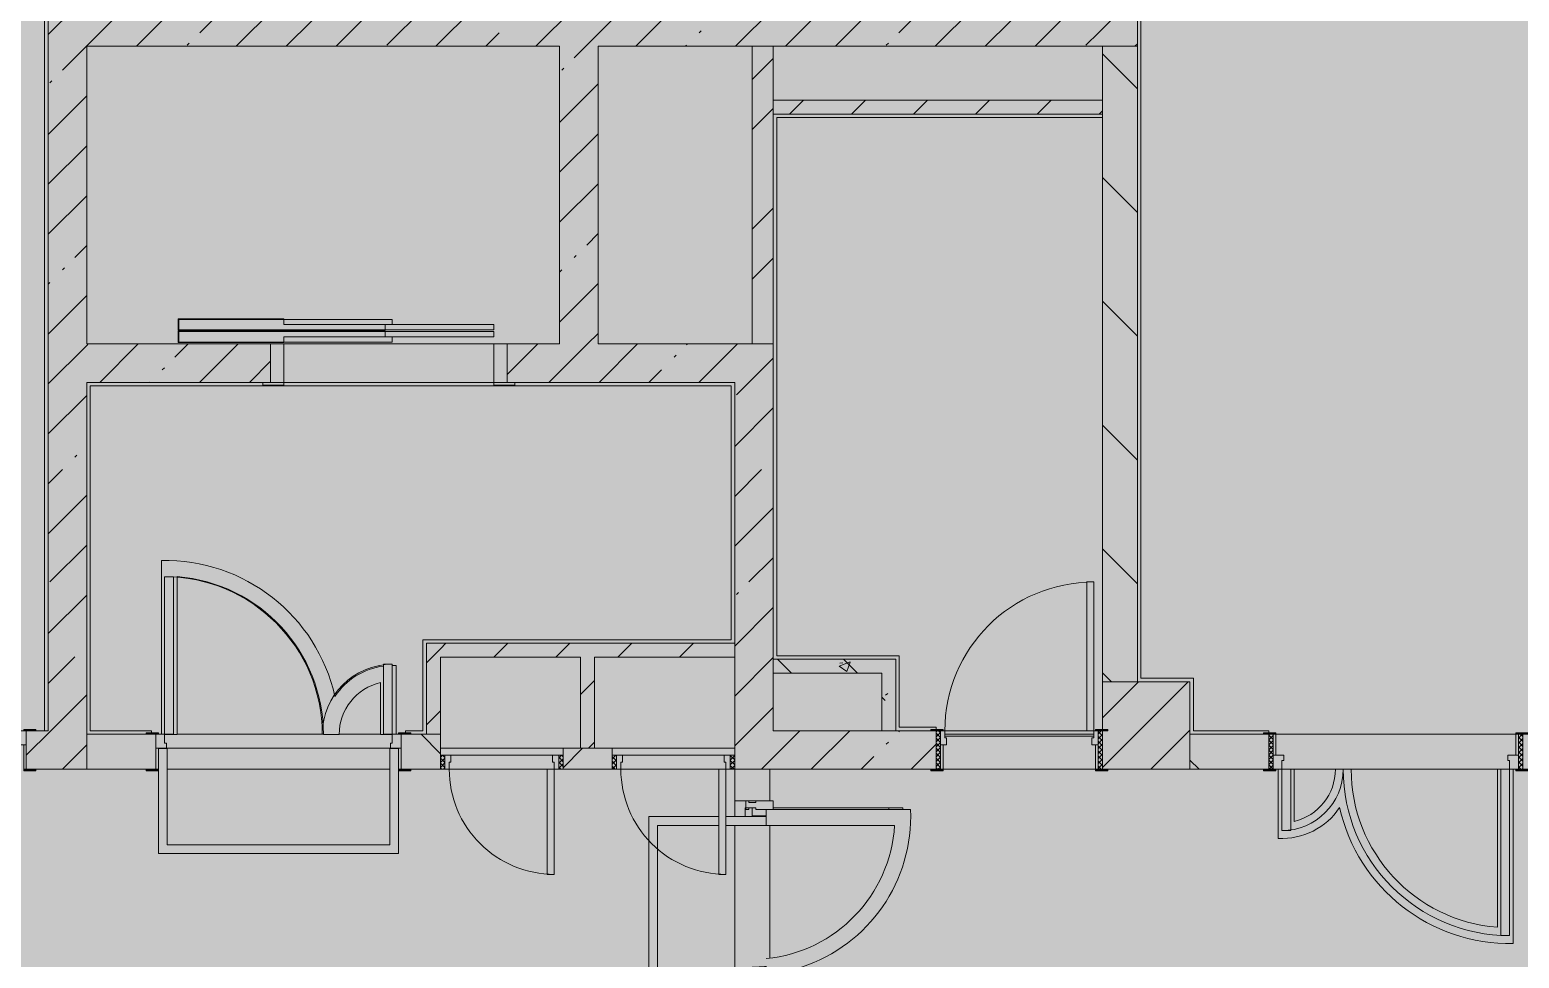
# Model space of a CAD drawing. Header units: millimetres. Extents: x 81682 to 274809, y -8553 to 29000.
# Drawn here: x 242274 to 250779, y 12321 to 17624 of the extents above; entities that cross this region are included whole.
import ezdxf

# ---------------------------------------------------------------- set-up
doc = ezdxf.new("R2010")
doc.units = ezdxf.units.MM
doc.layers.add('A-DETL-GENF-2', color=7, linetype='Continuous', lineweight=9, true_color=0xc0c0c0, transparency=0.4)
for name, color, linetype, lineweight, true_color in [('A-DETL-GENF-4', 7, 'Continuous', 5, 0xe2e2e2), ('A-DETL-GENF-5', 7, 'Continuous', 5, 0xb7b7b7), ('A-DOOR-2', 7, 'Continuous', 5, 0xb7b7b7), ('A-DOOR-3', 7, 'Continuous', 5, 0xe2e2e2), ('A-DOOR-4', 7, 'Continuous', 5, 0xaaaaaa), ('A-DOOR-FRAM-2', 7, 'Continuous', 5, 0xe2e2e2), ('A-DOOR-FRAM-3', 7, 'Continuous', 5, 0xb7b7b7), ('A-DOOR-FRAM-4', 7, 'Continuous', 5, 0xaaaaaa), ('A-FLOR-1', 7, 'Continuous', 5, 0xb7b7b7), ('A-GLAZ-CWMG-3', 7, 'Continuous', 5, 0x737373), ('A-WALL-9', 7, 'Continuous', 9, 0x737373), ('I-WALL-3', 7, 'Continuous', 5, 0x737373), ('I-WALL-4', 7, 'Continuous', 5, 0x787878), ('S-COLS-2', 7, 'Continuous', 5, 0x737373)]:
    doc.layers.add(name, color=color, linetype=linetype, lineweight=lineweight, true_color=true_color)
doc.layers.add('I-WALL-2', color=7, linetype='Continuous', lineweight=5)
doc.layers.add('S-COLS-1', color=7, linetype='Continuous', lineweight=5)
pattern_1 = [(45, (147798.7, 0), (-285.1231, 285.1231), []), (45, (148083.8, 0), (-285.1231, 285.1231), [504.031, -100.806, 16.764, -84.042])]
pattern_2 = [(45, (147798.7, 0), (-427.6843, 427.6843), []), (45, (148083.8, 0), (-427.6843, 427.6843), [])]
pattern_3 = [(135, (147798.7, 0), (-353.5534, -353.5534), [])]
pattern_4 = [(45, (147798.7, 0), (-176.7767, 176.7767), [])]
pattern_5 = [(135, (147798.7, 0), (-377.1708, -377.1708), [533.4, -88.9, 17.78, -88.9]), (135, (147798.7, 376.94), (-377.1708, -377.1708), []), (50, (147798.7, 0), (637.6445, -55.7866), [66.675, -733.425]), (355, (147798.7, 0), (-123.3494, 668.699), [53.34, -586.74]), (100.451, (147851.8, -4.65), (514.299, 612.908), [56.665, -623.315]), (46.184, (147798.7, 177.8), (948.7764, -147.1497), [100.012, -1100.137]), (96.636, (147877.8, 165.5), (830.909, 865.997), [84.998, -934.973]), (351.184, (147798.7, 177.8), (830.918, 865.988), [80.01, -880.11]), (21, (147887.6, 133.35), (530.6506, -357.9283), [66.675, -733.425]), (326, (147887.6, 133.35), (216.308, 644.6585), [53.34, -586.74]), (71.451, (147931.8, 103.5), (746.9596, 286.7243), [56.665, -623.315]), (37.5, (147798.7, 0), (10.81053, 295.9426), [16.764, -562.864, 16.764, -578.866, -588.962]), (37.5, (147798.7, 0), (10.81053, 295.9426), [-1175.258, 16.764, -572.198]), (7.5, (147798.7, 0), (233.8692, 350.6318), [16.764, -322.834, 16.764, -549.529, -224.472]), (7.5, (147798.7, 0), (233.8692, 350.6318), [-905.891, 16.764, -207.708]), (327.5, (147600.44, 0), (474.5678, -20.0513), [16.764, -205.486, 16.764, -676.656, -920.115]), (327.5, (147600.44, 0), (474.5678, -20.0513), [-915.67, 16.764, -903.351]), (317.5, (147511.54, 0), (518.4522, 88.9934), [16.764, -272.161, 16.764, -443.738, -653.415]), (317.5, (147511.54, 0), (518.4522, 88.9934), [-749.427, 16.764, -636.651])]

# ---------------------------------------------------------------- blocks, each defined once
blk = doc.blocks.new('110_Дверь_СКБ_2Ст - Д-1_л_Лестничная клетка EIS60 2-32142534-3_7_3_птичка')
at = {"layer": 'A-DOOR-3'}
for points in [[(612.5, 110), (662.5, 110), (662.5, 1010), (612.5, 1010), (612.5, 603.3)], [(-587.5, 110), (-587.5, 510), (-637.5, 510), (-637.5, 110)], [(712.5, -110), (712.5, 30), (697.5, 24.8), (697.5, -110)]]:
    blk.add_hatch(color=256, dxfattribs=at).paths.add_polyline_path(points)
h = blk.add_hatch(color=256, dxfattribs=at)
h.paths.add_polyline_path([(652.5, 30), (712.5, 30), (712.5, 110), (662.5, 110), (662.5, 60), (652.5, 60)])
h.paths.add_polyline_path([(-687.5, 30), (-627.5, 30), (-627.5, 60), (-637.5, 60), (-637.5, 110), (-687.5, 110)])
at = {"layer": 'A-DOOR-FRAM-2'}
for points in [[(-672.5, 110), (-672.5, 118), (-742.5, 118), (-742.5, 110)], [(767.5, 110), (767.5, 118), (697.5, 118), (697.5, 110)], [(-672.5, -110), (-672.5, 30), (-687.5, 24.8), (-687.5, -110)], [(-672.5, -118), (-672.5, -110), (-742.5, -110), (-742.5, -118)], [(767.5, -118), (767.5, -110), (697.5, -110), (697.5, -118)]]:
    blk.add_hatch(color=256, dxfattribs=at).paths.add_polyline_path(points)
at = {"layer": 'A-DOOR-2'}
for p, q in [((662.5, 1010), (612.5, 1010)), ((612.5, 1010), (612.5, 110)), ((662.5, 110), (662.5, 1010)), ((-637.5, 510), (-637.5, 110)), ((-587.5, 510), (-637.5, 510)), ((-587.5, 110), (-587.5, 510)), ((-637.5, 110), (-587.5, 110)), ((612.5, 110), (662.5, 110))]:
    blk.add_line(p, q, dxfattribs=at)
for centre, radius, start, end in [((662.5, 110), 900, 90, 180), ((-637.5, 110), 400, 360, 90)]:
    blk.add_arc(centre, radius, start, end, dxfattribs=at)
at = {"layer": 'A-DOOR-FRAM-3'}
for p, q in [((-672.5, 118), (-742.5, 118)), ((-742.5, 118), (-742.5, 110)), ((-742.5, 110), (-672.5, 110)), ((-637.5, 110), (-687.5, 110)), ((-687.5, 110), (-687.5, 30)), ((-672.5, 110), (-672.5, 118)), ((-637.5, 60), (-637.5, 110)), ((662.5, 110), (662.5, 60)), ((712.5, 110), (662.5, 110)), ((767.5, 118), (697.5, 118)), ((697.5, 118), (697.5, 110)), ((697.5, 110), (767.5, 110)), ((712.5, 30), (712.5, 110)), ((767.5, 110), (767.5, 118)), ((-687.5, 30), (-627.5, 30)), ((-672.5, 30), (-687.5, 30)), ((-687.5, 30), (-687.5, -110)), ((-672.5, -110), (-672.5, 30)), ((-627.5, 60), (-637.5, 60)), ((-627.5, 30), (-627.5, 60)), ((662.5, 60), (652.5, 60)), ((652.5, 60), (652.5, 30)), ((652.5, 30), (712.5, 30)), ((712.5, 30), (697.5, 30)), ((697.5, 30), (697.5, -110)), ((712.5, -110), (712.5, 30)), ((-672.5, -110), (-742.5, -110)), ((-742.5, -110), (-742.5, -118)), ((-742.5, -118), (-672.5, -118)), ((-687.5, -110), (-672.5, -110)), ((-672.5, -118), (-672.5, -110)), ((697.5, -110), (712.5, -110)), ((767.5, -110), (697.5, -110)), ((697.5, -110), (697.5, -118)), ((697.5, -118), (767.5, -118)), ((767.5, -118), (767.5, -110))]:
    blk.add_line(p, q, dxfattribs=at)
blk = doc.blocks.new('110_Дверь_СКБ_2Ст - Д-3а 1450x2100h_Лестничная клетка из коридора-32352288-3_7_3_птичка')
at = {"layer": 'A-DOOR-3'}
for points in [[(-587.5, 100), (-587.5, 1000), (-637.5, 1000), (-637.5, 100)], [(662.5, 100), (662.5, 500), (612.5, 500), (612.5, 100)], [(712.5, -100), (712.5, 20), (697.5, 20), (697.5, -100)]]:
    blk.add_hatch(color=256, dxfattribs=at).paths.add_polyline_path(points)
h = blk.add_hatch(color=256, dxfattribs=at)
h.paths.add_polyline_path([(-627.5, 20), (-627.5, 50), (-637.5, 50), (-637.5, 100), (-687.5, 100), (-687.5, 20)])
h.paths.add_polyline_path([(712.5, 20), (712.5, 100), (662.5, 100), (662.5, 50), (652.5, 50), (652.5, 20)])
at = {"layer": 'A-DOOR-FRAM-2'}
for points in [[(-672.5, 100), (-672.5, 108), (-742.5, 108), (-742.5, 100)], [(767.5, 100), (767.5, 108), (697.5, 108), (697.5, 100)], [(-672.5, -100), (-672.5, 20), (-687.5, 20), (-687.5, -100)], [(-672.5, -108), (-672.5, -100), (-742.5, -100), (-742.5, -108)], [(767.5, -108), (767.5, -100), (697.5, -100), (697.5, -108)]]:
    blk.add_hatch(color=256, dxfattribs=at).paths.add_polyline_path(points)
at = {"layer": 'A-DOOR-2'}
for p, q in [((-637.5, 1000), (-637.5, 100)), ((-587.5, 1000), (-637.5, 1000)), ((-587.5, 100), (-587.5, 1000)), ((662.5, 500), (612.5, 500)), ((612.5, 500), (612.5, 100)), ((662.5, 100), (662.5, 500)), ((-637.5, 100), (-587.5, 100)), ((612.5, 100), (662.5, 100))]:
    blk.add_line(p, q, dxfattribs=at)
for centre, radius, start, end in [((-637.5, 100), 900, 0, 90), ((662.5, 100), 400, 90, 180)]:
    blk.add_arc(centre, radius, start, end, dxfattribs=at)
at = {"layer": 'A-DOOR-FRAM-3'}
for p, q in [((-672.5, 108), (-742.5, 108)), ((-742.5, 108), (-742.5, 100)), ((-742.5, 100), (-672.5, 100)), ((-637.5, 100), (-687.5, 100)), ((-687.5, 100), (-687.5, 20)), ((-672.5, 100), (-672.5, 108)), ((-637.5, 50), (-637.5, 100)), ((662.5, 100), (662.5, 50)), ((712.5, 100), (662.5, 100)), ((767.5, 108), (697.5, 108)), ((697.5, 108), (697.5, 100)), ((697.5, 100), (767.5, 100)), ((712.5, 20), (712.5, 100)), ((767.5, 100), (767.5, 108)), ((-687.5, 20), (-627.5, 20)), ((-672.5, 20), (-687.5, 20)), ((-687.5, 20), (-687.5, -100)), ((-672.5, -100), (-672.5, 20)), ((-627.5, 50), (-637.5, 50)), ((-627.5, 20), (-627.5, 50)), ((662.5, 50), (652.5, 50)), ((652.5, 50), (652.5, 20)), ((652.5, 20), (712.5, 20)), ((712.5, 20), (697.5, 20)), ((697.5, 20), (697.5, -100)), ((712.5, -100), (712.5, 20)), ((-672.5, -100), (-742.5, -100)), ((-742.5, -100), (-742.5, -108)), ((-742.5, -108), (-672.5, -108)), ((-687.5, -100), (-672.5, -100)), ((-672.5, -108), (-672.5, -100)), ((697.5, -100), (712.5, -100)), ((767.5, -100), (697.5, -100)), ((697.5, -100), (697.5, -108)), ((697.5, -108), (767.5, -108)), ((767.5, -108), (767.5, -100))]:
    blk.add_line(p, q, dxfattribs=at)
blk = doc.blocks.new('110_Дверь_СКБ_1Ст_Внутренняя1 - Д-8_п_ 950x2100h_охрана 2-32352576-3_7_3_птичка')
at = {"layer": 'A-DOOR-3'}
h = blk.add_hatch(color=256, dxfattribs=at)
h.paths.add_polyline_path([(462.5, 30), (462.5, 110), (437.5, 110), (437.5, 70), (427.5, 70), (427.5, 30)])
h.paths.add_polyline_path([(-402.5, 30), (-402.5, 70), (-412.5, 70), (-412.5, 110), (-437.5, 110), (-437.5, 30)])
at = {"layer": 'A-DOOR-4'}
h = blk.add_hatch(dxfattribs=at)
h.set_pattern_fill('FP_96', color=256, style=0, pattern_type=2)
h.set_pattern_definition([(135, (1826.41, 174.685), (-14.14214, -14.14214), []), (225, (1826.41, 174.685), (14.14214, -14.14214), [])])
h.paths.add_polyline_path([(487.5, -110), (487.5, 110), (462.5, 110), (462.5, -110)])
at = {"layer": 'A-DOOR-FRAM-2'}
for points in [[(397.5, 110), (437.5, 110), (437.5, 960), (397.5, 960)], [(-422.5, 110), (-422.5, 118), (-492.5, 118), (-492.5, 110)], [(517.5, 110), (517.5, 118), (447.5, 118), (447.5, 110)], [(-422.5, -110), (-422.5, 30), (-437.5, 24.8), (-437.5, -110)], [(462.5, -110), (462.5, 30), (447.5, 24.8), (447.5, -110)], [(-422.5, -118), (-422.5, -110), (-492.5, -110), (-492.5, -118)], [(517.5, -118), (517.5, -110), (447.5, -110), (447.5, -118)]]:
    blk.add_hatch(color=256, dxfattribs=at).paths.add_polyline_path(points)
at = {"layer": 'A-DOOR-FRAM-4'}
h = blk.add_hatch(dxfattribs=at)
h.set_pattern_fill('FP_97', color=256, style=0, pattern_type=2)
h.set_pattern_definition([(45, (-296.384, 174.685), (-14.1421, 14.1421), []), (135, (-296.384, 174.685), (-14.1421, -14.1421), [])])
h.paths.add_polyline_path([(-437.5, -110), (-437.5, 110), (-462.5, 110), (-462.5, -110)])
at = {"layer": 'A-DOOR-2'}
for p, q in [((437.5, 960), (397.5, 960)), ((397.5, 960), (397.5, 110)), ((437.5, 110), (437.5, 960)), ((397.5, 110), (437.5, 110))]:
    blk.add_line(p, q, dxfattribs=at)
blk.add_arc((437.5, 110), 850, 90, 180, dxfattribs=at)
at = {"layer": 'A-DOOR-FRAM-3'}
for p, q in [((-422.5, 118), (-492.5, 118)), ((-492.5, 118), (-492.5, 110)), ((-492.5, 110), (-422.5, 110)), ((-437.5, 110), (-462.5, 110)), ((-462.5, 110), (-462.5, -110)), ((-412.5, 110), (-437.5, 110)), ((-437.5, 110), (-437.5, 30)), ((-437.5, -110), (-437.5, 110)), ((-422.5, 110), (-437.5, 110)), ((-437.5, 110), (-437.5, 109)), ((-437.5, 109), (-422.5, 109)), ((-422.5, 110), (-422.5, 118)), ((-422.5, 109), (-422.5, 110)), ((-412.5, 70), (-412.5, 110)), ((437.5, 110), (437.5, 70)), ((462.5, 110), (437.5, 110)), ((517.5, 118), (447.5, 118)), ((447.5, 118), (447.5, 110)), ((462.5, 110), (447.5, 110)), ((447.5, 110), (447.5, 109)), ((447.5, 110), (517.5, 110)), ((447.5, 109), (462.5, 109)), ((462.5, 30), (462.5, 110)), ((487.5, 110), (462.5, 110)), ((462.5, 110), (462.5, -110)), ((462.5, 109), (462.5, 110)), ((487.5, -110), (487.5, 110)), ((517.5, 110), (517.5, 118)), ((-437.5, 30), (-402.5, 30)), ((-422.5, 30), (-437.5, 30)), ((-437.5, 30), (-437.5, -110)), ((-422.5, -110), (-422.5, 30)), ((-402.5, 70), (-412.5, 70)), ((-402.5, 30), (-402.5, 70)), ((437.5, 70), (427.5, 70)), ((427.5, 70), (427.5, 30)), ((427.5, 30), (462.5, 30)), ((462.5, 30), (447.5, 30)), ((447.5, 30), (447.5, -110)), ((462.5, -110), (462.5, 30)), ((-422.5, -110), (-492.5, -110)), ((-492.5, -110), (-492.5, -118)), ((-492.5, -118), (-422.5, -118)), ((-462.5, -110), (-437.5, -110)), ((-437.5, -110), (-422.5, -110)), ((-422.5, -118), (-422.5, -110)), ((447.5, -110), (462.5, -110)), ((517.5, -110), (447.5, -110)), ((447.5, -110), (447.5, -118)), ((447.5, -118), (517.5, -118)), ((462.5, -110), (487.5, -110)), ((517.5, -118), (517.5, -110))]:
    blk.add_line(p, q, dxfattribs=at)
blk = doc.blocks.new('110_Дверь_СКБ_2Ст - Д-6_л__ ДОО_Дв_1450x2100h_Дверь из раздевальной в коридор-32357677-3_7_3_птичка')
at = {"layer": 'A-DOOR-3'}
for points in [[(-587.5, 1050), (-637.5, 1050), (-637.5, 100), (-587.5, 100), (-587.5, 543.6)], [(612.5, 450), (612.5, 100), (662.5, 100), (662.5, 450)]]:
    blk.add_hatch(color=256, dxfattribs=at).paths.add_polyline_path(points)
h = blk.add_hatch(color=256, dxfattribs=at)
h.paths.add_polyline_path([(662.5, 100), (662.5, 50), (652.5, 50), (652.5, 20), (712.5, 20), (712.5, 100), (672.8, 100)])
h.paths.add_polyline_path([(-637.5, 100), (-687.5, 100), (-687.5, 20), (-627.5, 20), (-627.5, 50), (-637.5, 50)])
at = {"layer": 'A-DOOR-4'}
h = blk.add_hatch(dxfattribs=at)
h.set_pattern_fill('FP_111', color=256, style=0, pattern_type=2)
h.set_pattern_definition([(135, (1576.41, 164.685), (-14.14214, -14.14214), []), (225, (1576.41, 164.685), (14.14214, -14.14214), [])])
h.paths.add_polyline_path([(737.5, 100), (712.5, 100), (712.5, -100), (737.5, -100), (737.5, -34.8)])
at = {"layer": 'A-DOOR-FRAM-2'}
for points in [[(-672.5, 108), (-742.5, 108), (-742.5, 100), (-672.5, 100)], [(697.5, 108), (697.5, 100), (767.5, 100), (767.5, 108)], [(-672.5, 20), (-687.5, 20), (-687.5, -100), (-672.5, -100), (-672.5, -34.8)], [(712.5, 20), (697.5, 20), (697.5, -100), (712.5, -100), (712.5, -34.8)], [(-672.5, -100), (-742.5, -100), (-742.5, -108), (-672.5, -108)], [(697.5, -100), (697.5, -108), (767.5, -108), (767.5, -100)]]:
    blk.add_hatch(color=256, dxfattribs=at).paths.add_polyline_path(points)
at = {"layer": 'A-DOOR-FRAM-4'}
h = blk.add_hatch(dxfattribs=at)
h.set_pattern_fill('FP_112', color=256, style=0, pattern_type=2)
h.set_pattern_definition([(45, (-546.384, 164.685), (-14.1421, 14.1421), []), (135, (-546.384, 164.685), (-14.1421, -14.1421), [])])
h.paths.add_polyline_path([(-712.5, 100), (-712.5, -100), (-687.5, -100), (-687.5, 100)])
at = {"layer": 'A-DOOR-2'}
for p, q in [((-637.5, 1050), (-637.5, 100)), ((-587.5, 1050), (-637.5, 1050)), ((-587.5, 100), (-587.5, 1050)), ((662.5, 450), (612.5, 450)), ((612.5, 450), (612.5, 100)), ((662.5, 100), (662.5, 450)), ((-637.5, 100), (-587.5, 100)), ((612.5, 100), (662.5, 100))]:
    blk.add_line(p, q, dxfattribs=at)
for centre, radius, start, end in [((-637.5, 100), 950, 0, 90), ((662.5, 100), 350, 90, 180)]:
    blk.add_arc(centre, radius, start, end, dxfattribs=at)
at = {"layer": 'A-DOOR-FRAM-3'}
for p, q in [((-672.5, 108), (-742.5, 108)), ((-742.5, 108), (-742.5, 100)), ((-742.5, 100), (-672.5, 100)), ((-687.5, 100), (-712.5, 100)), ((-712.5, 100), (-712.5, -100)), ((-637.5, 100), (-687.5, 100)), ((-687.5, 100), (-687.5, 20)), ((-687.5, -100), (-687.5, 100)), ((-672.5, 100), (-672.5, 108)), ((-637.5, 50), (-637.5, 100)), ((662.5, 100), (662.5, 50)), ((712.5, 100), (662.5, 100)), ((767.5, 108), (697.5, 108)), ((697.5, 108), (697.5, 100)), ((697.5, 100), (767.5, 100)), ((712.5, 20), (712.5, 100)), ((737.5, 100), (712.5, 100)), ((712.5, 100), (712.5, -100)), ((737.5, -100), (737.5, 100)), ((767.5, 100), (767.5, 108)), ((-687.5, 20), (-627.5, 20)), ((-672.5, 20), (-687.5, 20)), ((-687.5, 20), (-687.5, -100)), ((-672.5, -100), (-672.5, 20)), ((-627.5, 50), (-637.5, 50)), ((-627.5, 20), (-627.5, 50)), ((662.5, 50), (652.5, 50)), ((652.5, 50), (652.5, 20)), ((652.5, 20), (712.5, 20)), ((712.5, 20), (697.5, 20)), ((697.5, 20), (697.5, -100)), ((712.5, -100), (712.5, 20)), ((-672.5, -100), (-742.5, -100)), ((-742.5, -100), (-742.5, -108)), ((-742.5, -108), (-672.5, -108)), ((-712.5, -100), (-687.5, -100)), ((-687.5, -100), (-672.5, -100)), ((-672.5, -108), (-672.5, -100)), ((697.5, -100), (712.5, -100)), ((767.5, -100), (697.5, -100)), ((697.5, -100), (697.5, -108)), ((697.5, -108), (767.5, -108)), ((712.5, -100), (737.5, -100)), ((767.5, -108), (767.5, -100))]:
    blk.add_line(p, q, dxfattribs=at)
blk = doc.blocks.new('110_Дверь_СКБ_1Ст - д-18 700x2100h_Технический шкаф ЭОМ и СС-V157-3_7_3_птичка')
at = {"layer": 'A-DOOR-3'}
h = blk.add_hatch(color=256, dxfattribs=at)
h.paths.add_polyline_path([(312.5, 60), (312.5, 20), (302.5, 20), (302.5, -20), (337.5, -20), (337.5, 60)])
h.paths.add_polyline_path([(-287.5, 60), (-312.5, 60), (-312.5, -20), (-277.5, -20), (-277.5, 20), (-287.5, 20)])
at = {"layer": 'A-DOOR-4'}
h = blk.add_hatch(dxfattribs=at)
h.set_pattern_fill('FP_123', color=256, style=0, pattern_type=2)
h.set_pattern_definition([(135, (1951.41, 124.685), (-14.14214, -14.14214), []), (225, (1951.41, 124.685), (14.14214, -14.14214), [])])
h.paths.add_polyline_path([(362.5, 60), (337.5, 60), (337.5, -20), (362.5, -20)])
at = {"layer": 'A-DOOR-FRAM-2'}
blk.add_hatch(color=256, dxfattribs=at).paths.add_polyline_path([(-247.5, 660), (-287.5, 660), (-287.5, 60), (-247.5, 60), (-247.5, 503.6)])
at = {"layer": 'A-DOOR-FRAM-4'}
h = blk.add_hatch(dxfattribs=at)
h.set_pattern_fill('FP_124', color=256, style=0, pattern_type=2)
h.set_pattern_definition([(45, (-171.384, 124.685), (-14.1421, 14.1421), []), (135, (-171.384, 124.685), (-14.1421, -14.1421), [])])
h.paths.add_polyline_path([(-312.5, 60), (-337.5, 60), (-337.5, -20), (-312.5, -20)])
at = {"layer": 'A-DOOR-2'}
for p, q in [((-287.5, 660), (-287.5, 60)), ((-247.5, 660), (-287.5, 660)), ((-247.5, 60), (-247.5, 660)), ((-287.5, 60), (-247.5, 60))]:
    blk.add_line(p, q, dxfattribs=at)
blk.add_arc((-287.5, 60), 600, 360, 90, dxfattribs=at)
at = {"layer": 'A-DOOR-FRAM-3'}
for p, q in [((-312.5, 60), (-337.5, 60)), ((-337.5, 60), (-337.5, -20)), ((-287.5, 60), (-312.5, 60)), ((-312.5, 60), (-312.5, -20)), ((-312.5, -20), (-312.5, 60)), ((-287.5, 20), (-287.5, 60)), ((-277.5, 20), (-287.5, 20)), ((-277.5, -20), (-277.5, 20)), ((-247.5, 60), (312.5, 60)), ((312.5, 20), (302.5, 20)), ((302.5, 20), (302.5, -20)), ((312.5, 60), (312.5, 20)), ((337.5, 60), (312.5, 60)), ((337.5, -20), (337.5, 60)), ((362.5, 60), (337.5, 60)), ((337.5, 60), (337.5, -20)), ((362.5, -20), (362.5, 60)), ((-337.5, -20), (-312.5, -20)), ((-312.5, -20), (-277.5, -20)), ((302.5, -20), (-277.5, -20)), ((302.5, -20), (337.5, -20)), ((337.5, -20), (362.5, -20))]:
    blk.add_line(p, q, dxfattribs=at)
blk = doc.blocks.new('BSC_Колонна _Прямоугольная - 500х500-17857564-3_7_3_птичка')
at = {"layer": 'S-COLS-1'}
h = blk.add_hatch(dxfattribs=at)
h.set_pattern_fill('FP_153', color=256, style=0, pattern_type=2)
h.set_pattern_definition([(45, (-100850, -13650), (-285.1231, 285.1231), []), (45, (-100564.88, -13650), (-285.1231, 285.1231), [504.031, -100.806, 16.764, -84.042])])
h.paths.add_polyline_path([(-250, -250), (250, -250), (250, 250), (-250, 250), (-250, -22), (-220, -22), (-220, -30), (-250, -30), (-250, -115.2)])
at = {"layer": 'S-COLS-2'}
for p, q in [((250, 250), (-250, 250)), ((-250, 250), (-250, -22)), ((250, -250), (250, 250)), ((-220, -250), (250, -250))]:
    blk.add_line(p, q, dxfattribs=at)
blk = doc.blocks.new('DOR_Дверь лифта - 1350х2050h-19118285-3_7_3_птичка')
at = {"layer": 'A-DOOR-2'}
for p, q in [((-600, 125), (-720, 125)), ((-720, 125), (-720, 110)), ((-720, 110), (-600, 110)), ((-675, 110), (-675, -110)), ((-600, 110), (-675, 110)), ((-600, 110), (-600, 125)), ((600, 110), (-600, 110)), ((-600, 110), (-600, -110)), ((720, 125), (600, 125)), ((600, 125), (600, 110)), ((600, -110), (600, 110)), ((675, 110), (600, 110)), ((600, 110), (720, 110)), ((675, -110), (675, 110)), ((720, 110), (720, 125)), ((-675, -110), (-600, -110)), ((-600, -110), (600, -110)), ((-600, -150), (-600, -180)), ((20, -150), (-600, -150)), ((-20, -120), (-20, -150)), ((600, -120), (-20, -120)), ((-20, -150), (600, -150)), ((20, -180), (20, -150)), ((600, -110), (675, -110)), ((600, -150), (600, -120)), ((-600, -180), (20, -180)), ((-600, -190), (-600, -220)), ((20, -190), (-600, -190)), ((-600, -220), (20, -220)), ((-20, -220), (-20, -250)), ((600, -220), (-20, -220)), ((-20, -250), (600, -250)), ((20, -220), (20, -190)), ((600, -250), (600, -220))]:
    blk.add_line(p, q, dxfattribs=at)
at = {"layer": 'A-DOOR-FRAM-3'}
for p, q in [((600, -117), (600, -120)), ((1203, -117), (600, -117)), ((600, -120), (1200, -120)), ((1200, -120), (1200, -180)), ((1203, -183), (1203, -117)), ((1200, -180), (20, -180)), ((20, -180), (20, -183)), ((20, -183), (1203, -183)), ((1203, -187), (20, -187)), ((20, -187), (20, -190)), ((20, -190), (1200, -190)), ((600, -250), (600, -253)), ((1200, -250), (600, -250)), ((600, -253), (1203, -253)), ((1200, -190), (1200, -250)), ((1203, -253), (1203, -187))]:
    blk.add_line(p, q, dxfattribs=at)
blk = doc.blocks.new('Дверь_Витражная_остекление_ - ВВ-7 остекление-32356329-3_7_3_птичка')
at = {"layer": 'A-DETL-GENF-4'}
blk.add_hatch(color=256, dxfattribs=at).paths.add_polyline_path([(-860, -20), (-860, -96), (-815, -96), (-815, -20)])
h = blk.add_hatch(color=256, dxfattribs=at)
h.paths.add_polyline_path([(865, -100), (900, -100), (900, -40), (910, -40), (910, -20), (865, -20), (865, -40)])
h.paths.add_polyline_path([(900, -880), (910, -880), (910, -140), (900, -140), (900, -833.5)])
at = {"layer": 'A-DETL-GENF-5'}
for p, q in [((-815, -20), (-860, -20)), ((-860, -96), (-860, -20)), ((-815, -20), (-860, -20)), ((-860, -20), (-860, -96)), ((865, -100), (865, -20)), ((865, -20), (865, -100)), ((910, -880), (910, -140)), ((910, -880), (910, -140)), ((910, -800), (900, -800)), ((910, -880), (900, -880)), ((900, -880), (910, -880))]:
    blk.add_line(p, q, dxfattribs=at)
at = {"layer": 'A-DOOR-2'}
for p, q in [((-910, 20), (-860, 20)), ((-910, -20), (-910, 20)), ((-860, 20), (-860, -20)), ((860, 20), (910, 20)), ((860, -20), (860, 20)), ((910, 20), (910, -20)), ((-860, -20), (-910, -20)), ((-860, -96), (-860, -20)), ((910, -20), (860, -20))]:
    blk.add_line(p, q, dxfattribs=at)
for centre, start, end in [((-860, -20), 354.58147, 0), ((860, -20), 180, 185.41853)]:
    blk.add_arc(centre, 860, start, end, dxfattribs=at)
blk = doc.blocks.new('Прямоугольный импост - Импост структурный с накладкой - 160мм Темный-32348142-3_7_3_птичка')
at = {"layer": 'A-GLAZ-CWMG-3'}
for p, q in [((0, 17), (-50, 17)), ((-50, 17), (-50, 0)), ((-50, 0), (-40, 0)), ((-40, 0), (-40, -40)), ((-10, -40), (-10, 0)), ((-10, 0), (0, 0)), ((0, 0), (0, 17)), ((-40, -40), (-50, -40)), ((-50, -40), (-50, -140)), ((0, -40), (-10, -40)), ((0, -140), (0, -40)), ((-50, -140), (0, -140))]:
    blk.add_line(p, q, dxfattribs=at)

msp = doc.modelspace()

# ---------------------------------------------------------------- hatches: boundary and pattern name
at = {"layer": 'A-DETL-GENF-2'}
msp.add_hatch(color=256, dxfattribs=at).paths.add_polyline_path([(273031.7, -258), (273031.7, 21479), (241131.7, 21479), (241131.7, 27379), (232368.7, 27379), (232368.7, 10208.3), (237008.7, 10208.3), (237008.7, -258), (271786.3, -258)])
at = {"layer": 'I-WALL-2'}
h = msp.add_hatch(dxfattribs=at)
h.set_pattern_fill('FP_75', color=256, style=0, pattern_type=2)
h.set_pattern_definition(pattern_1)
h.paths.add_polyline_path([(248378.7, 17530), (248598.7, 17530), (248598.7, 21400), (248378.7, 21400), (248378.7, 17750)])
h = msp.add_hatch(dxfattribs=at)
h.set_pattern_fill('FP_75', color=256, style=0, pattern_type=2)
h.set_pattern_definition(pattern_1)
h.paths.add_polyline_path([(242421.8, 13620), (242598.7, 13620), (242598.7, 17750), (242378.7, 17750), (242378.7, 13620)])
h = msp.add_hatch(dxfattribs=at)
h.set_pattern_fill('FP_75', color=256, style=0, pattern_type=2)
h.set_pattern_definition(pattern_1)
h.paths.add_polyline_path([(248378.7, 17530), (248378.7, 17750), (242598.7, 17750), (242598.7, 17530), (247549, 17530)])
h = msp.add_hatch(dxfattribs=at)
h.set_pattern_fill('FP_75', color=256, style=0, pattern_type=2)
h.set_pattern_definition(pattern_1)
h.paths.add_polyline_path([(245518.7, 15830), (245518.7, 17530), (245298.7, 17530), (245298.7, 15830)])
h = msp.add_hatch(dxfattribs=at)
h.set_pattern_fill('FP_104', color=256, style=0, pattern_type=2)
h.set_pattern_definition(pattern_2)
h.paths.add_polyline_path([(246518.7, 15830), (246518.7, 17530), (246398.7, 17530), (246398.7, 15830)])
h = msp.add_hatch(dxfattribs=at)
h.set_pattern_fill('FP_78', color=256, style=0, pattern_type=2)
h.set_pattern_definition(pattern_3)
h.paths.add_polyline_path([(248598.7, 13900), (248598.7, 17530), (248398.7, 17530), (248398.7, 13900), (248582.8, 13900)])
h = msp.add_hatch(dxfattribs=at)
h.set_pattern_fill('FP_80', color=256, style=0, pattern_type=2)
h.set_pattern_definition(pattern_4)
h.paths.add_polyline_path([(248398.7, 17142.8), (248398.7, 17222.8), (246518.7, 17222.8), (246518.7, 17142.8), (247549, 17142.8)])
h = msp.add_hatch(dxfattribs=at)
h.set_pattern_fill('FP_75', color=256, style=0, pattern_type=2)
h.set_pattern_definition(pattern_1)
h.paths.add_polyline_path([(243648.7, 15610), (243648.7, 15830), (242598.7, 15830), (242598.7, 15610)])
h.paths.add_polyline_path([(246298.7, 15610), (246298.7, 15830), (244998.7, 15830), (244998.7, 15610), (245684.6, 15610)])
h = msp.add_hatch(dxfattribs=at)
h.set_pattern_fill('FP_75', color=256, style=0, pattern_type=2)
h.set_pattern_definition(pattern_1)
h.paths.add_polyline_path([(246298.7, 13620), (246518.7, 13620), (246518.7, 15830), (246298.7, 15830), (246298.7, 14040)])
h = msp.add_hatch(dxfattribs=at)
h.set_pattern_fill('FP_80', color=256, style=0, pattern_type=2)
h.set_pattern_definition(pattern_4)
h.paths.add_polyline_path([(244618.7, 13600), (244618.7, 14120), (244538.7, 14120), (244538.7, 13600)])
h = msp.add_hatch(dxfattribs=at)
h.set_pattern_fill('FP_80', color=256, style=0, pattern_type=2)
h.set_pattern_definition(pattern_4)
h.paths.add_polyline_path([(245418.7, 14040), (246298.7, 14040), (246298.7, 14120), (244618.7, 14120), (244618.7, 14040), (244752.4, 14040)])
h = msp.add_hatch(dxfattribs=at)
h.set_pattern_fill('FP_80', color=256, style=0, pattern_type=2)
h.set_pattern_definition(pattern_4)
h.paths.add_polyline_path([(245498.7, 13520), (245498.7, 14040), (245418.7, 14040), (245418.7, 13520)])
h = msp.add_hatch(dxfattribs=at)
h.set_pattern_fill('FP_75', color=256, style=0, pattern_type=2)
h.set_pattern_definition(pattern_1)
h.paths.add_polyline_path([(242308.7, 13400), (242598.7, 13400), (242598.7, 13620), (242253.7, 13620), (242253.7, 13400)])
h.paths.add_polyline_path([(240608.7, 13400), (240853.7, 13400), (240853.7, 13620), (240608.7, 13620), (240608.7, 13534.8)])
h = msp.add_hatch(dxfattribs=at)
h.set_pattern_fill('FP_75', color=256, style=0, pattern_type=2)
h.set_pattern_definition(pattern_1)
h.paths.add_polyline_path([(247448.7, 13400), (247448.7, 13620), (246298.7, 13620), (246298.7, 13400), (247418.7, 13400)])
h = msp.add_hatch(dxfattribs=at)
h.set_pattern_fill('FP_78', color=256, style=0, pattern_type=2)
h.set_pattern_definition(pattern_3)
h.paths.add_polyline_path([(242598.7, 13400), (242993.7, 13400), (242993.7, 13600), (242598.7, 13600), (242598.7, 13534.8)])
h.paths.add_polyline_path([(244618.7, 13400), (244618.7, 13600), (244393.7, 13600), (244393.7, 13400), (244448.7, 13400)])
h = msp.add_hatch(dxfattribs=at)
h.set_pattern_fill('FP_78', color=256, style=0, pattern_type=2)
h.set_pattern_definition(pattern_3)
h.paths.add_polyline_path([(265249.1, 13400), (265279.1, 13400), (265279.1, 13600), (263898.7, 13600), (263898.7, 13400), (264328.6, 13400)])
h.paths.add_polyline_path([(266729.1, 13400), (268728.7, 13400), (268728.7, 13600), (266729.1, 13600), (266729.1, 13534.8)])
h.paths.add_polyline_path([(256118.7, 13400), (256118.7, 13600), (250798.7, 13600), (250798.7, 13400), (256088.7, 13400)])
h.paths.add_polyline_path([(259667.6, 13400), (263398.7, 13400), (263398.7, 13600), (258848.7, 13600), (258848.7, 13400)])
h.paths.add_polyline_path([(257568.7, 13400), (258348.7, 13400), (258348.7, 13600), (257568.7, 13600), (257568.7, 13534.8)])
h.paths.add_polyline_path([(248898.7, 13400), (249348.7, 13400), (249348.7, 13600), (248898.7, 13600), (248898.7, 13534.8)])
h = msp.add_hatch(dxfattribs=at)
h.set_pattern_fill('FP_104', color=256, style=0, pattern_type=2)
h.set_pattern_definition(pattern_2)
h.paths.add_polyline_path([(245318.7, 13400), (245598.7, 13400), (245598.7, 13520), (245318.7, 13520), (245318.7, 13480)])
h = msp.add_hatch(dxfattribs=at)
h.set_pattern_fill('FP_78', color=256, style=0, pattern_type=2)
h.set_pattern_definition(pattern_3)
h.paths.add_polyline_path([(246298.7, 10600), (246498.7, 10600), (246498.7, 11320), (246298.7, 11320), (246298.7, 11120)])
h.paths.add_polyline_path([(246298.7, 13220), (246498.7, 13220), (246498.7, 13400), (246298.7, 13400)])
at = {"layer": 'I-WALL-4'}
h = msp.add_hatch(dxfattribs=at)
h.set_pattern_fill('FP_84', color=256, style=0, pattern_type=2)
h.set_pattern_definition(pattern_5)
h.paths.add_polyline_path([(247138.7, 13950), (247218.7, 13950), (247218.7, 14030), (246518.7, 14030), (246518.7, 13950), (246616.8, 13950)])
h = msp.add_hatch(dxfattribs=at)
h.set_pattern_fill('FP_84', color=256, style=0, pattern_type=2)
h.set_pattern_definition(pattern_5)
h.paths.add_polyline_path([(247218.7, 13620), (247218.7, 13950), (247138.7, 13950), (247138.7, 13620)])

# ---------------------------------------------------------------- linework, layer by layer
at = {"layer": 'A-FLOR-1'}
for p, q in [((248618.7, 21130), (248618.7, 13920)), ((242357.7, 13620), (242357.7, 17750)), ((246538.7, 17122.8), (246538.7, 14047.8)), ((248398.7, 17122.8), (246538.7, 17122.8)), ((246278.7, 15590), (242618.7, 15590)), ((242618.7, 15590), (242618.7, 13620)), ((246278.7, 14140), (246278.7, 15590)), ((243025.2, 14593.2), (243025.2, 13600)), ((243115.2, 13598.4), (243115.2, 14500.7)), ((244518.7, 13620), (244518.7, 14140)), ((244518.7, 14140), (246278.7, 14140)), ((246538.7, 14047.8), (247238.7, 14047.8)), ((247238.7, 14047.8), (247238.7, 13640)), ((244366.3, 13600), (244366.3, 13992.9)), ((244276.3, 13895.6), (244276.3, 13598.4)), ((248618.7, 13920), (248918.7, 13920)), ((248918.7, 13920), (248918.7, 13620)), ((242618.7, 13620), (242968.7, 13620)), ((242968.7, 13620), (242968.7, 13608)), ((244418.7, 13620), (244518.7, 13620)), ((244418.7, 13608), (244418.7, 13620)), ((247238.7, 13640), (247448.7, 13640)), ((247448.7, 13640), (247448.7, 13628)), ((248918.7, 13620), (249348.7, 13620)), ((249348.7, 13620), (249348.7, 13608)), ((243043.7, 13598.4), (243115.2, 13598.4)), ((243950.2, 13598.4), (244040.2, 13598.4)), ((244276.3, 13598.4), (244343.7, 13598.4)), ((247498.7, 13600), (248348.7, 13600)), ((248348.7, 13590.2), (247498.7, 13590.2)), ((243058.6, 13518.4), (243008.7, 13518.4)), ((243053.7, 13520), (244333.7, 13520)), ((243058.6, 12968.4), (243058.6, 13518.4)), ((244378.6, 13518.4), (244328.6, 13518.4)), ((244328.6, 13518.4), (244328.6, 12968.4)), ((244378.6, 12918.4), (244378.6, 13518.4)), ((243008.6, 13392), (243008.6, 12918.4)), ((249402.9, 13400), (249402.9, 13005.6)), ((249492.9, 13400), (249473.7, 13400)), ((249492.9, 13102.9), (249492.9, 13400)), ((249819.1, 13400), (249729.1, 13400)), ((250673.7, 13400), (250654.1, 13400)), ((250654.1, 13400), (250654.1, 12497.7)), ((250744.1, 12405.2), (250744.1, 13400)), ((246208.7, 13130), (245808.7, 13130)), ((245808.7, 13130), (245808.7, 11455)), ((246358.7, 13130), (246248.7, 13130)), ((246478.7, 13130), (246398.7, 13130)), ((246478.7, 13080), (246478.7, 13170)), ((247302.8, 13170), (246518.7, 13170)), ((245858.7, 11505), (245858.7, 13080)), ((245858.7, 13080), (246208.7, 13080)), ((246248.7, 13080), (247212.2, 13080)), ((244328.6, 12968.4), (243058.6, 12968.4)), ((243008.6, 12918.4), (244378.6, 12918.4))]:
    msp.add_line(p, q, dxfattribs=at)
for centre, radius, start, end in [((243045.2, 13598.4), 995, 12.67054, 91.1511), ((243045.2, 13598.4), 905, 0, 85.56313), ((244345.2, 13598.4), 395, 97.4974, 146.45952), ((244345.2, 13598.4), 395, 86.92799, 90.21838), ((244345.2, 13598.4), 305, 103.0427, 180), ((249424.1, 13400), 305, 283.0427, 360), ((250724.1, 13400), 905, 180, 265.56313), ((246398.7, 13130), 905, 288.14412, 2.53324), ((249424.1, 13400), 395, 266.92799, 326.45952), ((250724.1, 13400), 995, 192.67054, 271.1511), ((246398.7, 13130), 815, 275.6332, 356.48271)]:
    msp.add_arc(centre, radius, start, end, dxfattribs=at)
at = {"layer": 'A-WALL-9'}
for p, q in [((246518.7, 17222.8), (246518.7, 17142.8)), ((248398.7, 17142.8), (248398.7, 17222.8)), ((246298.7, 14040), (246298.7, 14120)), ((246518.7, 14030), (246518.7, 13950)), ((247138.7, 13620), (247218.7, 13620)), ((242598.7, 13400), (242598.7, 13600)), ((244538.7, 13600), (244618.7, 13600)), ((245418.7, 13520), (245498.7, 13520))]:
    msp.add_line(p, q, dxfattribs=at)
at = {"layer": 'I-WALL-3'}
for p, q in [((248598.7, 13900), (248598.7, 21400)), ((242378.7, 17750), (242378.7, 13620)), ((242598.7, 15830), (242598.7, 17530)), ((242598.7, 17530), (245298.7, 17530)), ((245298.7, 17530), (245298.7, 15830)), ((245518.7, 15830), (245518.7, 17530)), ((248598.7, 17530), (245518.7, 17530)), ((246398.7, 17530), (246398.7, 15830)), ((246518.7, 17222.8), (246518.7, 17530)), ((248398.7, 17530), (248398.7, 17222.8)), ((248398.7, 17222.8), (246518.7, 17222.8)), ((246518.7, 17142.8), (248398.7, 17142.8)), ((246518.7, 14030), (246518.7, 17142.8)), ((248398.7, 17142.8), (248398.7, 13900)), ((243648.7, 15830), (242598.7, 15830)), ((243648.7, 15610), (243648.7, 15830)), ((245298.7, 15830), (244998.7, 15830)), ((244998.7, 15830), (244998.7, 15610)), ((246518.7, 15830), (245518.7, 15830)), ((242598.7, 13600), (242598.7, 15610)), ((242598.7, 15610), (243648.7, 15610)), ((244998.7, 15610), (246298.7, 15610)), ((246298.7, 15610), (246298.7, 14120)), ((244538.7, 14120), (244538.7, 13600)), ((246298.7, 14120), (244538.7, 14120)), ((244618.7, 13480), (244618.7, 14040)), ((244618.7, 14040), (245418.7, 14040)), ((245418.7, 14040), (245418.7, 13520)), ((245498.7, 14040), (246298.7, 14040)), ((245498.7, 13520), (245498.7, 14040)), ((246298.7, 14040), (246298.7, 13480)), ((247218.7, 14030), (246518.7, 14030)), ((246518.7, 13950), (247138.7, 13950)), ((246518.7, 13620), (246518.7, 13950)), ((247138.7, 13950), (247138.7, 13620)), ((247218.7, 13620), (247218.7, 14030)), ((242378.7, 13620), (242308.7, 13620)), ((247138.7, 13620), (246518.7, 13620)), ((247418.7, 13620), (247218.7, 13620)), ((247498.7, 13620), (248308.7, 13620)), ((242938.7, 13600), (242598.7, 13600)), ((243115.2, 13600), (243950.1, 13600)), ((244040.3, 13600), (244276.3, 13600)), ((244538.7, 13600), (244448.7, 13600)), ((249318.7, 13600), (248898.7, 13600)), ((249388.7, 13600), (250758.7, 13600)), ((244618.7, 13520), (245418.7, 13520)), ((245318.7, 13520), (245318.7, 13480)), ((245498.7, 13520), (246298.7, 13520)), ((245598.7, 13480), (245598.7, 13520)), ((242308.7, 13400), (242938.7, 13400)), ((244328.6, 13400), (243058.6, 13400)), ((244448.7, 13400), (244618.7, 13400)), ((245318.7, 13400), (245598.7, 13400)), ((246298.7, 13400), (247418.7, 13400)), ((246498.7, 13400), (246298.7, 13400)), ((246298.7, 13400), (246298.7, 13130)), ((246498.7, 13220), (246498.7, 13400)), ((248358.7, 13400), (247488.7, 13400)), ((248898.7, 13400), (249318.7, 13400)), ((249729.1, 13400), (249492.9, 13400)), ((250654.1, 13400), (249819.1, 13400)), ((246298.7, 13220), (246498.7, 13220)), ((246298.7, 11505), (246298.7, 13080)), ((246498.7, 13080), (246498.7, 12322.1))]:
    msp.add_line(p, q, dxfattribs=at)

# ---------------------------------------------------------------- block references
at = {"layer": 'A-DOOR-2'}
for name, p, rotation in [('DOR_Дверь лифта - 1350х2050h-19118285-3_7_3_птичка', (244323.7, 15720), 180), ('110_Дверь_СКБ_2Ст - Д-6_л__ ДОО_Дв_1450x2100h_Дверь из раздевальной в коридор-32357677-3_7_3_птичка', (250086.2, 13500), 180), ('110_Дверь_СКБ_1Ст - д-18 700x2100h_Технический шкаф ЭОМ и СС-V157-3_7_3_птичка', (244981.2, 13460), 180), ('110_Дверь_СКБ_1Ст - д-18 700x2100h_Технический шкаф ЭОМ и СС-V157-3_7_3_птичка', (245961.2, 13460), 180), ('Дверь_Витражная_остекление_ - ВВ-7 остекление-32356329-3_7_3_птичка', (246378.7, 12270), 89.99999999999993)]:
    msp.add_blockref(name, p, dxfattribs=dict(at, rotation=rotation))
for name, p in [('110_Дверь_СКБ_2Ст - Д-1_л_Лестничная клетка EIS60 2-32142534-3_7_3_птичка', (241541.2, 13510)), ('110_Дверь_СКБ_2Ст - Д-3а 1450x2100h_Лестничная клетка из коридора-32352288-3_7_3_птичка', (243681.2, 13500)), ('110_Дверь_СКБ_1Ст_Внутренняя1 - Д-8_п_ 950x2100h_охрана 2-32352576-3_7_3_птичка', (247911.2, 13510))]:
    msp.add_blockref(name, p, dxfattribs=at)
at = {"layer": 'A-GLAZ-CWMG-3', "rotation": 89.99999999999993}
msp.add_blockref('Прямоугольный импост - Импост структурный с накладкой - 160мм Темный-32348142-3_7_3_птичка', (246378.7, 13220), dxfattribs=at)
at = {"layer": 'S-COLS-2'}
msp.add_blockref('BSC_Колонна _Прямоугольная - 500х500-17857564-3_7_3_птичка', (248648.7, 13650), dxfattribs=at)

doc.saveas('drawing.dxf')
